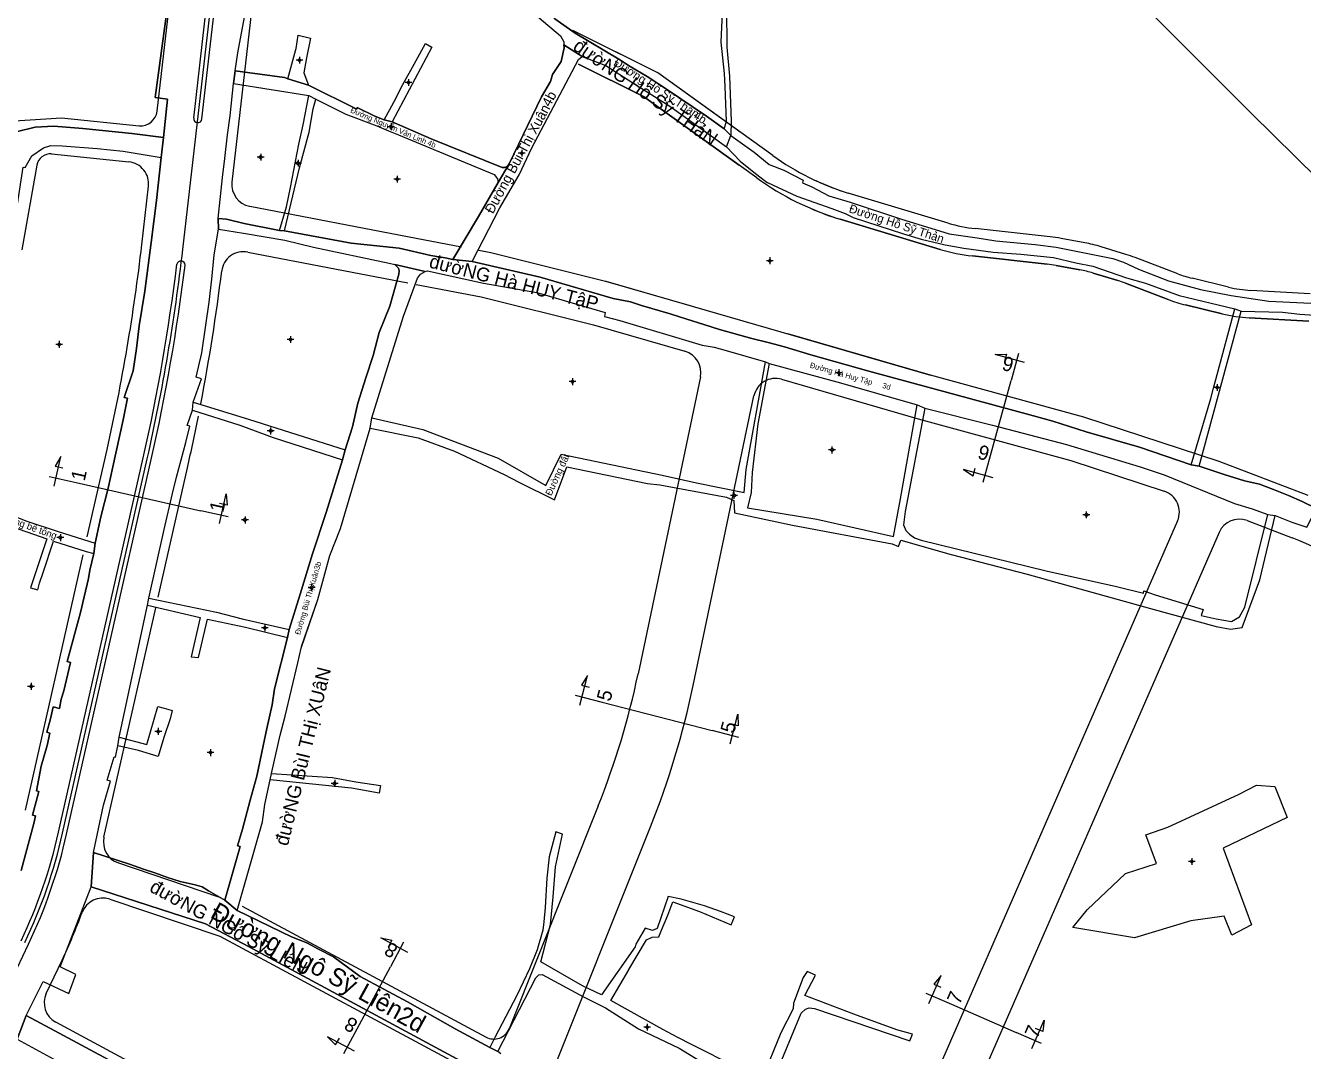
# Model space of a CAD drawing. Extents: x 548357 to 553331, y 1835329 to 1842351.
# Drawn here: x 552077.5 to 552542.4, y 1839262.4 to 1839635.7 of the extents above; entities that cross this region are included whole.
import ezdxf

# ---------------------------------------------------------------- set-up
doc = ezdxf.new("R2010")
doc.units = 0
for name, color, linetype in [('Level 1', 7, 'Continuous'), ('Level 10', 7, 'Continuous'), ('Level 11', 7, 'Continuous'), ('Level 2', 7, 'Continuous'), ('Level 30', 7, 'Continuous'), ('Level 4', 7, 'Continuous'), ('Level 5', 7, 'Continuous')]:
    doc.layers.add(name, color=color, linetype=linetype)

msp = doc.modelspace()

# ---------------------------------------------------------------- linework, layer by layer
at = {"layer": 'Level 1'}
for points in [[(552134.71, 1839554.27), (552146.43, 1839656.65)], [(552430.18, 1839516.03), (552434.34, 1839516.16), (552433.59, 1839513.42)], [(552440.92, 1839513.1), (552430.18, 1839516.03)], [(552438.66, 1839516.34), (552435.99, 1839506.58)], [(552428.55, 1839479.3), (552435.99, 1839506.58)], [(552087.9, 1839468.09), (552090.36, 1839478.95)], [(552090.36, 1839478.95), (552088.29, 1839475.33), (552091.06, 1839474.71)], [(552091, 1839341.81), (552121.78, 1839478.09)], [(552425.88, 1839469.53), (552428.55, 1839479.3)], [(552086.1, 1839471.6), (552095.98, 1839469.37)], [(552418.73, 1839474.1), (552422.25, 1839471.88), (552423, 1839474.62)], [(552429.48, 1839471.17), (552418.73, 1839474.1)], [(552095.98, 1839469.37), (552141.33, 1839459.13)], [(552148.07, 1839454.5), (552150.52, 1839465.36)], [(552150.52, 1839465.36), (552150.83, 1839461.21), (552148.07, 1839461.83)], [(552151.21, 1839456.9), (552141.33, 1839459.13)], [(552279.13, 1839388.42), (552281.91, 1839399.2)], [(552281.91, 1839399.2), (552279.74, 1839395.65), (552282.49, 1839394.94)], [(552277.44, 1839391.99), (552287.24, 1839389.46)], [(552287.24, 1839389.46), (552327.22, 1839379.14)], [(552333.81, 1839374.3), (552336.6, 1839385.08)], [(552336.6, 1839385.08), (552336.78, 1839380.93), (552334.03, 1839381.64)], [(552337.02, 1839376.61), (552327.22, 1839379.14)], [(552216.52, 1839298.46), (552206.71, 1839303.72)], [(552206.71, 1839303.72), (552210.79, 1839302.91), (552209.45, 1839300.41)], [(552215.04, 1839302.12), (552210.26, 1839293.2)], [(552198.11, 1839270.58), (552210.26, 1839293.2)], [(552406.13, 1839279.87), (552410.58, 1839290.08)], [(552410.58, 1839290.08), (552407.87, 1839286.92), (552410.47, 1839285.78)], [(552405.02, 1839283.67), (552414.3, 1839279.62)], [(552414.3, 1839279.62), (552437.83, 1839269.35)], [(552193.32, 1839261.66), (552198.11, 1839270.58)], [(552443.58, 1839263.53), (552448.03, 1839273.74)], [(552448.03, 1839273.74), (552447.55, 1839269.61), (552444.95, 1839270.74)], [(552197.2, 1839262.46), (552187.38, 1839267.72)], [(552187.38, 1839267.72), (552190.32, 1839264.77), (552191.66, 1839267.27)], [(552447.11, 1839265.3), (552437.83, 1839269.35)]]:
    msp.add_lwpolyline(points, dxfattribs=at)
for centre, radius, start, end in [((551424.35, 1839635.62), 715, 347.2723, 353.46678), ((551905.67, 1839383.67), 190, 334.5637, 347.2723)]:
    msp.add_arc(centre, radius, start, end, dxfattribs=at)
at = {"layer": 'Level 10'}
for p, q in [((552273.35, 1839628.66), (552279.98, 1839624.39)), ((552153.13, 1839614.59), (552153.79, 1839619.25)), ((552153.13, 1839614.59), (552180.57, 1839610.24)), ((552172.92, 1839616.36), (552180.49, 1839613.97)), ((552180.57, 1839610.24), (552183.15, 1839608.97)), ((552207.96, 1839601.37), (552210.93, 1839600.72)), ((552331.65, 1839598.16), (552334.09, 1839595.73)), ((552126.89, 1839587.69), (552127.72, 1839595.02)), ((552332.47, 1839591.53), (552334.09, 1839595.73)), ((552249.4, 1839578.55), (552253.39, 1839585.42)), ((552147.64, 1839565.55), (552147.65, 1839561.66)), ((552169.91, 1839561.07), (552171.66, 1839561.02)), ((552232.94, 1839550.63), (552240.03, 1839549.87)), ((552211.84, 1839548.7), (552222.83, 1839546.24)), ((552504.47, 1839475.35), (552519.72, 1839531.76)), ((552517.44, 1839532.68), (552519.72, 1839531.76)), ((552346.63, 1839513.37), (552348, 1839512.76)), ((552138.24, 1839495.72), (552138.51, 1839498.68)), ((552401.8, 1839497.71), (552404.68, 1839496.45)), ((552202.83, 1839489.25), (552203.52, 1839492.97)), ((552192.84, 1839477.72), (552193.83, 1839481.29)), ((552501.46, 1839475.87), (552504.47, 1839475.35)), ((552529.45, 1839457.84), (552532.08, 1839457.47)), ((552102.36, 1839443.58), (552102.86, 1839447.34)), ((552111.61, 1839376.74), (552121.84, 1839424.8)), ((552121.84, 1839424.8), (552122.41, 1839427.4)), ((552172.8, 1839413.01), (552173.45, 1839415.92)), ((552111.09, 1839373.58), (552111.61, 1839376.74)), ((552166.53, 1839361.21), (552166.95, 1839363.5)), ((552101.44, 1839322.27), (552102.18, 1839334.75)), ((552149.99, 1839317.5), (552154.53, 1839313.64)), ((552074.5, 1839266.89), (552077.72, 1839275.53)), ((552246.45, 1839263.89), (552249.33, 1839262.35))]:
    msp.add_line(p, q, dxfattribs=at)
for points in [[(552236.51, 1839855.94), (552237.83, 1839855.41), (552261.53, 1839848.66), (552266.55, 1839857.66), (552274.58, 1839854.04), (552279.67, 1839850.45), (552281.97, 1839848.51), (552285.31, 1839846.33), (552291.22, 1839844.02), (552292.1, 1839840.96), (552291.74, 1839835.14), (552285.84, 1839823.88), (552279.26, 1839815.69), (552307.23, 1839806.72), (552323.13, 1839804.01), (552523.45, 1839603.69), (552651.19, 1839477.87)], [(552153.79, 1839619.25), (552154.71, 1839625.8), (552157.87, 1839642.64), (552159.39, 1839648.71), (552159.72, 1839660.46), (552162.01, 1839673.4), (552164.65, 1839683.16), (552165.5, 1839682.92), (552166.97, 1839688.57), (552168.32, 1839695.08), (552171.11, 1839694.17), (552180.56, 1839716.06), (552185.06, 1839728.59), (552188.28, 1839737.11)], [(552127.72, 1839595.02), (552129.19, 1839608.97), (552124.61, 1839609.52), (552131.63, 1839660.7), (552134.89, 1839660.28), (552137.78, 1839676.33), (552139.21, 1839683.03), (552143.75, 1839696.81), (552155.44, 1839724.35)], [(552261.57, 1839689.01), (552253.62, 1839674.77), (552251.33, 1839670.45), (552248.38, 1839665.16), (552252.28, 1839660.85), (552257.46, 1839656.96), (552262.68, 1839652.85), (552268.61, 1839643.07), (552267.75, 1839641.93), (552267.3, 1839640.64), (552268.03, 1839640.1), (552270.06, 1839638.11), (552277.43, 1839632.92), (552293.33, 1839623.44), (552297.45, 1839620.79), (552303.69, 1839617.12), (552311.07, 1839612.31), (552325.22, 1839602.7), (552331.65, 1839598.16)], [(552259.71, 1839642.42), (552272.16, 1839631.96), (552273.28, 1839629.82), (552273.35, 1839628.66)], [(552331.65, 1839598.16), (552332.5, 1839600.77), (552332, 1839613.58), (552331.78, 1839618.28), (552330.61, 1839629.6), (552331.07, 1839640.41)], [(552332.54, 1839640.45), (552332.67, 1839629.28), (552332.62, 1839627.81), (552333.53, 1839617.28), (552334.22, 1839600.94), (552334.09, 1839595.73)], [(552172.92, 1839616.36), (552175.85, 1839626.94), (552175.95, 1839627.37), (552176.67, 1839632.23), (552181.18, 1839631.14), (552179.71, 1839623.9), (552178.69, 1839618.48), (552180.49, 1839613.97)], [(552207.96, 1839601.37), (552211.51, 1839607.77), (552214.76, 1839614.27), (552218.92, 1839621.61), (552222.96, 1839629.22), (552225.25, 1839627.89), (552210.93, 1839600.72)], [(552253.39, 1839585.42), (552265.14, 1839609.75), (552268.49, 1839615.4), (552269.19, 1839617.86), (552272.37, 1839622.65), (552273.42, 1839627.59), (552273.35, 1839628.66)], [(552240.03, 1839549.87), (552250.06, 1839569.41), (552257.09, 1839581.42), (552261.7, 1839591.23), (552278.68, 1839623.29), (552279.98, 1839624.39)], [(552279.98, 1839624.39), (552284.1, 1839622.81), (552288.57, 1839621.19), (552298.42, 1839614.8), (552311.91, 1839606.37), (552332.47, 1839591.53)], [(552153.79, 1839619.25), (552171.68, 1839616.86), (552172.92, 1839616.36)], [(552147.64, 1839565.55), (552149.15, 1839580.4), (552150, 1839587.36), (552150.97, 1839595.91), (552151.9, 1839602.8), (552153.13, 1839614.59)], [(552169.91, 1839561.07), (552172.43, 1839569.68), (552173.93, 1839576.79), (552176.94, 1839592.58), (552178.44, 1839599.54), (552180.57, 1839610.24)], [(552180.49, 1839613.97), (552198, 1839605.26), (552198.2, 1839605.94), (552204.59, 1839602.7), (552207.96, 1839601.37)], [(552171.66, 1839561.02), (552177.21, 1839583.89), (552180.68, 1839596.92), (552182.14, 1839605.43), (552183.15, 1839608.97)], [(552183.15, 1839608.97), (552194.02, 1839603.47), (552205.3, 1839599.16), (552209.5, 1839597.39), (552213.14, 1839595.96), (552236, 1839586.5), (552247.98, 1839581.47), (552249.16, 1839579.9), (552249.4, 1839578.55)], [(552210.93, 1839600.72), (552225, 1839594.54), (552250.86, 1839584.08), (552251.7, 1839584.06), (552252.42, 1839584.31), (552253.39, 1839585.42)], [(552059.32, 1839595.75), (552068.42, 1839596.31), (552074.16, 1839596.98), (552081.07, 1839598.75), (552087.79, 1839599.14), (552098.3, 1839598.23), (552116.2, 1839596.42), (552127.72, 1839595.02)], [(552050.15, 1839468.31), (552053.06, 1839481.59), (552052.23, 1839483.24), (552052.17, 1839484.19), (552056.46, 1839500), (552059.03, 1839509.72), (552061.52, 1839520.31), (552064.72, 1839533.01), (552067.55, 1839542.71), (552070.33, 1839555.08), (552073.11, 1839564.83), (552074.6, 1839570.65), (552076.63, 1839584.14), (552077.43, 1839584.07), (552079.76, 1839588.28), (552084.08, 1839591.24), (552086.66, 1839592.04), (552090.79, 1839591.93), (552103.53, 1839591.01), (552113.04, 1839590.05), (552126.89, 1839587.69)], [(552332.47, 1839591.53), (552337.47, 1839586.41), (552342.42, 1839582.33), (552347.34, 1839578.6), (552347.35, 1839578.64), (552358.09, 1839573.62), (552370.75, 1839569.16), (552375.63, 1839567.37), (552378.52, 1839565.83), (552396.9, 1839559.89), (552403.33, 1839558.03), (552412.09, 1839555.88), (552418.82, 1839554.7), (552429.5, 1839553.29), (552439.59, 1839552.55), (552451.38, 1839551.36), (552459.58, 1839549.31), (552465.8, 1839548.14), (552478.01, 1839543.92), (552484.96, 1839541.98), (552497.18, 1839537.51), (552517.44, 1839532.68)], [(552334.09, 1839595.73), (552342.51, 1839589.6), (552348, 1839585.19), (552353.36, 1839583.02), (552360.43, 1839579.49), (552360.13, 1839578.51), (552363.53, 1839576.97), (552369.77, 1839573.71), (552377.43, 1839571.43), (552396.12, 1839565.24), (552402.1, 1839563.48), (552413.47, 1839559.91), (552423.68, 1839558.45), (552430.46, 1839557.39), (552444.76, 1839556.01), (552452.37, 1839555.09), (552472.99, 1839550.96), (552476.86, 1839549.55), (552482.38, 1839547.05), (552493.31, 1839542.81), (552504.97, 1839539.62), (552516.02, 1839537.53), (552529.81, 1839535.37), (552557.77, 1839534.07)], [(552102.86, 1839447.34), (552104.95, 1839456.95), (552107.56, 1839467.32), (552109.21, 1839475.17), (552112.97, 1839492.19), (552114.55, 1839500.06), (552113.36, 1839500.3), (552116.65, 1839510.06), (552117.91, 1839518.2), (552118.84, 1839526.38), (552120.95, 1839539.03), (552123.21, 1839556.72), (552125.09, 1839572.04), (552126.89, 1839587.69)], [(552232.94, 1839550.63), (552242.32, 1839566.23), (552249.4, 1839578.55)], [(552147.64, 1839565.55), (552150.62, 1839565.2), (552157.07, 1839563.68), (552169.91, 1839561.07)], [(552138.51, 1839498.68), (552141.51, 1839507.17), (552139.59, 1839507.74), (552141.63, 1839516.65), (552143.04, 1839526.62), (552144.31, 1839535.1), (552145.24, 1839543.45), (552146.15, 1839552.24), (552147.65, 1839561.66)], [(552147.65, 1839561.66), (552156.8, 1839560.21), (552171.89, 1839557.65), (552182.21, 1839555.09), (552209.76, 1839549.21), (552211.84, 1839548.7)], [(552171.66, 1839561.02), (552196, 1839556.5), (552213.46, 1839554.66), (552224.88, 1839552.05), (552230.15, 1839551.19), (552232.94, 1839550.63)], [(552240.03, 1839549.87), (552264.73, 1839544.16), (552291.3, 1839536.44), (552297.63, 1839535.15), (552301.63, 1839533.79), (552312, 1839530.84), (552318.06, 1839528.84), (552324.19, 1839526.96), (552329.89, 1839525.14), (552341.7, 1839521.86), (552347.69, 1839520.35), (552353.64, 1839518.75), (552363.22, 1839515.94), (552384.32, 1839509.89), (552444.16, 1839493.72), (552451.17, 1839491.76), (552463.31, 1839487.9), (552482.71, 1839482.23), (552501.46, 1839475.87)], [(552193.83, 1839481.29), (552196.44, 1839489.69), (552198.36, 1839498.35), (552201.26, 1839507.47), (552203.97, 1839515.67), (552206.11, 1839523.97), (552210.05, 1839533.57), (552213.29, 1839545.22), (552213.39, 1839546.43), (552213.14, 1839547.42), (552211.84, 1839548.7)], [(552203.52, 1839492.97), (552215.02, 1839529.97), (552220.11, 1839543.75), (552221.2, 1839545.23), (552222.83, 1839546.24)], [(552222.83, 1839546.24), (552223.76, 1839546.5), (552244.04, 1839542.01), (552263.52, 1839538.51), (552288.38, 1839531.24), (552288.09, 1839529.89), (552293.64, 1839528.32), (552323.6, 1839519.46), (552328.01, 1839518.73), (552332.34, 1839517.52), (552346.63, 1839513.37)], [(552501.46, 1839475.87), (552508.69, 1839500), (552509.62, 1839503.8), (552517.44, 1839532.68)], [(552519.72, 1839531.76), (552534.72, 1839531.42), (552541.02, 1839530.74), (552546.43, 1839530.33), (552550.54, 1839530.12), (552556.02, 1839529.59), (552563.33, 1839526.22), (552568.58, 1839522.81), (552574.61, 1839519.91), (552587.57, 1839508.94), (552592.27, 1839502.7), (552598.63, 1839495.45), (552600.78, 1839478.17), (552605.71, 1839471.61), (552612.63, 1839472.37), (552617.64, 1839472.62), (552622.84, 1839473.46), (552627.96, 1839474.7), (552651.19, 1839477.87)], [(552203.52, 1839492.97), (552221.99, 1839488.73), (552249.45, 1839478.24), (552266.72, 1839468.35), (552272.3, 1839479.7), (552309.04, 1839472.04), (552321.55, 1839469.36), (552338.97, 1839465.77), (552339.62, 1839474.14), (552346.63, 1839513.37)], [(552348, 1839512.76), (552343.89, 1839490.8), (552341.84, 1839473.01), (552341.51, 1839465.75), (552340.08, 1839460.17), (552365.35, 1839456.08), (552393.28, 1839449.79), (552395.83, 1839463.46), (552401.8, 1839497.71)], [(552348, 1839512.76), (552373.92, 1839505.7), (552401.8, 1839497.71)], [(552138.51, 1839498.68), (552158.57, 1839492.53), (552193.83, 1839481.29)], [(552122.41, 1839427.4), (552127.92, 1839452.32), (552131.01, 1839465.42), (552132.46, 1839471.36), (552134.13, 1839477.7), (552135.87, 1839484.02), (552137.29, 1839489.93), (552136.33, 1839490.21), (552138.24, 1839495.72)], [(552138.24, 1839495.72), (552155.48, 1839490.29), (552167.6, 1839485.83), (552192.84, 1839477.72)], [(552404.68, 1839496.45), (552397.48, 1839458.84), (552396.84, 1839453.99), (552397.74, 1839451.95), (552399.07, 1839450.57), (552400.89, 1839449.27), (552403.25, 1839448.4), (552448.82, 1839437.31), (552474.39, 1839431.58), (552484.13, 1839429.12), (552484.28, 1839429.98), (552488.46, 1839428.51), (552505.83, 1839423.24), (552505.1, 1839420.98), (552510.66, 1839419.88), (552516.17, 1839418.89), (552519.12, 1839420.56), (552521, 1839424.09), (552529.45, 1839457.84)], [(552404.68, 1839496.45), (552429.29, 1839490.31), (552456.2, 1839483.26), (552482.94, 1839475.14), (552491.75, 1839472.24), (552517.24, 1839461.73), (552523.73, 1839459.87), (552529.45, 1839457.84)], [(552166.95, 1839363.5), (552170.16, 1839377.54), (552171.9, 1839384.39), (552176.53, 1839403.84), (552177.74, 1839409.19), (552183.89, 1839426.83), (552188.24, 1839442.82), (552192.13, 1839452.69), (552202.83, 1839489.25)], [(552202.83, 1839489.25), (552220.34, 1839485.67), (552233.49, 1839480.89), (552251.6, 1839472.39), (552256.99, 1839469.58), (552269.93, 1839463.09), (552274.42, 1839475.15), (552303.75, 1839469.07), (552308.23, 1839468.56), (552332.53, 1839464.1), (552335.17, 1839462.84), (552335.39, 1839458.35), (552356.5, 1839453.96), (552392.71, 1839447.07), (552395.08, 1839446.16), (552395.86, 1839448.39), (552414.17, 1839443.25), (552441.86, 1839436.1), (552486.73, 1839423.53), (552510.63, 1839416.98), (552515.84, 1839416.06), (552520.01, 1839416.61), (552526.52, 1839434.05), (552532.08, 1839457.47)], [(552173.45, 1839415.92), (552177.36, 1839428.77), (552181.92, 1839443.44), (552186.84, 1839458.54), (552192.84, 1839477.72)], [(552504.47, 1839475.35), (552513.47, 1839472.37), (552520.95, 1839470.05), (552526.39, 1839468.84), (552531.44, 1839466.92), (552536.87, 1839464.71), (552541.9, 1839462.47), (552547.07, 1839459.99)], [(552050.15, 1839468.31), (552050.68, 1839467.14), (552053.68, 1839464.82), (552059.05, 1839462.7), (552077.95, 1839455.42), (552077.93, 1839455.3), (552089.4, 1839451.54), (552102.86, 1839447.34)], [(552048.35, 1839462.23), (552055.12, 1839459.97), (552070.34, 1839454.11), (552085.2, 1839448.93), (552079.35, 1839431.14), (552081.93, 1839430.4), (552082.61, 1839432.83), (552083.97, 1839436.67), (552087.68, 1839448.05), (552099.57, 1839444.35), (552102.36, 1839443.58)], [(552532.08, 1839457.47), (552538.12, 1839454.98), (552543.62, 1839453.18)], [(552075.9, 1839328.26), (552080.5, 1839345.32), (552081.18, 1839348.16), (552080.07, 1839348.42), (552082.34, 1839357.03), (552081.53, 1839357.28), (552083.24, 1839366.16), (552085.32, 1839373.71), (552086.29, 1839378.23), (552085.27, 1839378.57), (552086.59, 1839383.4), (552087.53, 1839387.76), (552089.9, 1839387.16), (552090.51, 1839390.6), (552091.45, 1839393.66), (552093.88, 1839403.94), (552092.62, 1839404.29), (552097.47, 1839422.13), (552098.86, 1839427.87), (552100.4, 1839434.55), (552100.9, 1839437.55), (552102.36, 1839443.58)], [(552121.84, 1839424.8), (552140.98, 1839420.3), (552137.81, 1839405.94), (552140.41, 1839405.76), (552143.66, 1839419.72), (552157.55, 1839416.82), (552172.8, 1839413.01)], [(552122.41, 1839427.4), (552146.92, 1839422.24), (552156.37, 1839419.88), (552173.45, 1839415.92)], [(552149.99, 1839317.5), (552155.56, 1839336.92), (552154.66, 1839337.23), (552156.4, 1839343.31), (552159.21, 1839353.89), (552161.7, 1839362.57), (552163.99, 1839373.61), (552165.24, 1839379.86), (552167.21, 1839388.48), (552168.08, 1839394.31), (552172.8, 1839413.01)], [(552111.61, 1839376.74), (552121.64, 1839374.12), (552125.69, 1839387.96), (552129.27, 1839386.97), (552130.86, 1839386.44), (552130.13, 1839383.46), (552127.8, 1839376.7), (552125.71, 1839369.76), (552118.61, 1839371.92), (552111.09, 1839373.58)], [(552102.18, 1839334.75), (552105.82, 1839352.03), (552108.45, 1839360.72), (552107.18, 1839361.1), (552109.73, 1839369.57), (552110.29, 1839369.46), (552111.09, 1839373.58)], [(552166.95, 1839363.5), (552189.23, 1839362.05), (552197.65, 1839360.53), (552206.58, 1839359.15), (552206.19, 1839356.43), (552196.03, 1839358.17), (552166.53, 1839361.21)], [(552154.53, 1839313.64), (552163.68, 1839345.94), (552164.61, 1839352.29), (552166.53, 1839361.21)], [(552536.42, 1839347.55), (552513.1, 1839336.35), (552523.44, 1839308.47), (552516.33, 1839304.67), (552513.54, 1839311.61), (552501.44, 1839309.92), (552480.9, 1839303.75), (552458.44, 1839307.54), (552463.72, 1839313.94), (552477.67, 1839327.13), (552488.93, 1839330.8), (552485.03, 1839341.18), (552493.06, 1839344.03), (552518.97, 1839356.07), (552525.23, 1839359.26), (552531.98, 1839358.85), (552536.42, 1839347.55)], [(552336.12, 1839256.7), (552319.76, 1839264.88), (552314.82, 1839267.5), (552309.37, 1839270.33), (552290.39, 1839280.89), (552296.99, 1839292.16), (552297, 1839292.17), (552303.33, 1839303.06), (552305.47, 1839303.94), (552307.92, 1839304.14), (552308.82, 1839306.59), (552311.13, 1839312.04), (552312.95, 1839316.86), (552322.72, 1839313.27), (552334.21, 1839308.52), (552335.44, 1839311.33), (552330.34, 1839313.31), (552324.44, 1839315.36), (552316.04, 1839317.77), (552311.22, 1839318.73), (552307.29, 1839307.14), (552305.52, 1839306.46), (552302.94, 1839307.3), (552299.51, 1839301.43), (552299.24, 1839300.53), (552287, 1839283), (552280.06, 1839286.33), (552264.92, 1839295.05), (552268.46, 1839308.55), (552269.39, 1839318.64), (552270.24, 1839329.64), (552272.84, 1839341.47), (552270.46, 1839342.31), (552268.02, 1839333.24), (552267.14, 1839325.49), (552266.56, 1839314.81), (552266.1, 1839309.57), (552265.7, 1839306.57), (552263.59, 1839299.39), (552260.87, 1839292.5), (552256.22, 1839282.8), (552248.21, 1839267.53), (552246.45, 1839263.89)], [(552102.18, 1839334.75), (552115.37, 1839330.59), (552120.42, 1839328.74), (552124.49, 1839327.38), (552129.11, 1839325.7), (552133.73, 1839324.21), (552139.19, 1839323.05), (552141.8, 1839322.3), (552144.12, 1839320.88), (552149.99, 1839317.5)], [(552077.72, 1839275.53), (552088.2, 1839269.95), (552130.09, 1839247.34), (552147.56, 1839237.11), (552152.68, 1839234.02), (552174.29, 1839223.39), (552188.55, 1839215.37), (552198.63, 1839209.88), (552222.88, 1839197), (552246.16, 1839240.79), (552251.29, 1839250.58), (552158.62, 1839300.58), (552142.94, 1839308.83), (552101.44, 1839322.27)], [(552077.72, 1839275.53), (552083.96, 1839287.91), (552093.3, 1839283.5), (552095.78, 1839290.46), (552090.09, 1839293.18), (552101.44, 1839322.27)], [(552154.53, 1839313.64), (552174.27, 1839304.11), (552179.79, 1839301.93), (552184.13, 1839299.61), (552189.55, 1839296.89), (552199.25, 1839289.67), (552216.5, 1839280.42), (552233.73, 1839270.63), (552246.45, 1839263.89)], [(552249.33, 1839262.35), (552263.08, 1839289.17), (552264.28, 1839290.28), (552265.44, 1839290.36), (552280.44, 1839282.31), (552288.43, 1839278.24), (552300.47, 1839270.61), (552315.31, 1839263.58), (552322.78, 1839258.93), (552329.32, 1839256.32), (552339.85, 1839251.08), (552345.29, 1839247.77), (552395.01, 1839222.69), (552400.78, 1839219.88), (552413.22, 1839211.2), (552423.59, 1839200.17)], [(552349.16, 1839250.83), (552359.6, 1839276.39), (552361.18, 1839277.8), (552362.62, 1839278.32), (552364.54, 1839277.98), (552399.13, 1839266.25), (552400.12, 1839268.68), (552394.42, 1839270.28), (552378.82, 1839275.91), (552360.97, 1839282.8), (552364.81, 1839290.11), (552361.86, 1839291.55), (552360.32, 1839289.32), (552356.82, 1839279.95), (552356.71, 1839277.88), (552352.25, 1839269.21), (552345.29, 1839252.25)], [(552074.5, 1839266.89), (552090.49, 1839258.12), (552089.66, 1839256.65), (552112.61, 1839244.52), (552113.38, 1839245.8), (552125.8, 1839237.86)]]:
    msp.add_lwpolyline(points, dxfattribs=at)
at = {"layer": 'Level 11'}
for p, q in [((552177.17, 1839623.73), (552176.55, 1839623.1)), ((552177.17, 1839624.35), (552177.17, 1839623.73)), ((552177.8, 1839623.1), (552177.17, 1839623.73)), ((552176.55, 1839623.1), (552175.92, 1839623.1)), ((552176.55, 1839623.1), (552177.17, 1839622.47)), ((552177.17, 1839622.47), (552177.8, 1839623.1)), ((552177.17, 1839622.47), (552177.17, 1839621.85)), ((552178.42, 1839623.1), (552177.8, 1839623.1)), ((552216.18, 1839614.97), (552215.55, 1839614.97)), ((552216.8, 1839615.59), (552216.18, 1839614.97)), ((552216.18, 1839614.97), (552216.8, 1839614.35)), ((552216.8, 1839616.22), (552216.8, 1839615.59)), ((552217.43, 1839614.97), (552216.8, 1839615.59)), ((552216.8, 1839614.35), (552217.43, 1839614.97)), ((552218.05, 1839614.97), (552217.43, 1839614.97)), ((552216.8, 1839614.35), (552216.8, 1839613.72)), ((552209.87, 1839598.9), (552209.25, 1839598.9)), ((552210.5, 1839599.53), (552209.87, 1839598.9)), ((552209.87, 1839598.9), (552210.5, 1839598.27)), ((552210.5, 1839600.15), (552210.5, 1839599.53)), ((552211.13, 1839598.9), (552210.5, 1839599.53)), ((552210.5, 1839598.27), (552211.13, 1839598.9)), ((552210.5, 1839598.27), (552210.5, 1839597.65)), ((552211.75, 1839598.9), (552211.13, 1839598.9)), ((552162.41, 1839587.83), (552161.79, 1839587.83)), ((552163.04, 1839588.45), (552162.41, 1839587.83)), ((552162.41, 1839587.83), (552163.04, 1839587.21)), ((552163.04, 1839589.08), (552163.04, 1839588.45)), ((552163.67, 1839587.83), (552163.04, 1839588.45)), ((552163.04, 1839587.21), (552163.67, 1839587.83)), ((552163.04, 1839587.21), (552163.04, 1839586.58)), ((552164.29, 1839587.83), (552163.67, 1839587.83)), ((552176.64, 1839586.88), (552176.64, 1839586.25)), ((552257.39, 1839589.27), (552256.76, 1839589.27)), ((552258.01, 1839589.89), (552257.39, 1839589.27)), ((552257.39, 1839589.27), (552258.01, 1839588.65)), ((552258.01, 1839590.52), (552258.01, 1839589.89)), ((552258.63, 1839589.27), (552258.01, 1839589.89)), ((552258.01, 1839588.65), (552258.63, 1839589.27)), ((552258.01, 1839588.65), (552258.01, 1839588.02)), ((552259.26, 1839589.27), (552258.63, 1839589.27)), ((552176.01, 1839585.63), (552175.39, 1839585.63)), ((552176.64, 1839586.25), (552176.01, 1839585.63)), ((552176.01, 1839585.63), (552176.64, 1839585.01)), ((552177.27, 1839585.63), (552176.64, 1839586.25)), ((552176.64, 1839585.01), (552177.27, 1839585.63)), ((552176.64, 1839585.01), (552176.64, 1839584.38)), ((552177.89, 1839585.63), (552177.27, 1839585.63)), ((552212.07, 1839579.8), (552211.45, 1839579.8)), ((552212.7, 1839580.43), (552212.07, 1839579.8)), ((552212.07, 1839579.8), (552212.7, 1839579.17)), ((552212.7, 1839581.05), (552212.7, 1839580.43)), ((552213.32, 1839579.8), (552212.7, 1839580.43)), ((552212.7, 1839579.17), (552213.32, 1839579.8)), ((552212.7, 1839579.17), (552212.7, 1839578.55)), ((552213.95, 1839579.8), (552213.32, 1839579.8)), ((552347.61, 1839550.13), (552346.98, 1839550.13)), ((552348.23, 1839550.75), (552347.61, 1839550.13)), ((552347.61, 1839550.13), (552348.23, 1839549.51)), ((552348.23, 1839551.38), (552348.23, 1839550.75)), ((552348.85, 1839550.13), (552348.23, 1839550.75)), ((552348.23, 1839549.51), (552348.85, 1839550.13)), ((552348.23, 1839549.51), (552348.23, 1839548.88)), ((552349.48, 1839550.13), (552348.85, 1839550.13)), ((552173.27, 1839521.48), (552172.64, 1839521.48)), ((552173.89, 1839522.11), (552173.27, 1839521.48)), ((552173.27, 1839521.48), (552173.89, 1839520.85)), ((552173.89, 1839522.73), (552173.89, 1839522.11)), ((552174.51, 1839521.48), (552173.89, 1839522.11)), ((552173.89, 1839520.85), (552174.51, 1839521.48)), ((552175.14, 1839521.48), (552174.51, 1839521.48)), ((552089.11, 1839519.69), (552088.48, 1839519.69)), ((552089.73, 1839520.31), (552089.11, 1839519.69)), ((552089.11, 1839519.69), (552089.73, 1839519.07)), ((552089.73, 1839520.94), (552089.73, 1839520.31)), ((552090.35, 1839519.69), (552089.73, 1839520.31)), ((552089.73, 1839519.07), (552090.35, 1839519.69)), ((552089.73, 1839519.07), (552089.73, 1839518.44)), ((552090.98, 1839519.69), (552090.35, 1839519.69)), ((552173.89, 1839520.85), (552173.89, 1839520.23)), ((552372.73, 1839509.36), (552372.11, 1839509.36)), ((552373.36, 1839509.99), (552372.73, 1839509.36)), ((552372.73, 1839509.36), (552373.36, 1839508.73)), ((552373.36, 1839510.61), (552373.36, 1839509.99)), ((552373.99, 1839509.36), (552373.36, 1839509.99)), ((552373.36, 1839508.73), (552373.99, 1839509.36)), ((552373.36, 1839508.73), (552373.36, 1839508.11)), ((552374.61, 1839509.36), (552373.99, 1839509.36)), ((552275.85, 1839506.14), (552275.22, 1839506.14)), ((552276.47, 1839506.77), (552275.85, 1839506.14)), ((552275.85, 1839506.14), (552276.47, 1839505.51)), ((552276.47, 1839507.39), (552276.47, 1839506.77)), ((552277.09, 1839506.14), (552276.47, 1839506.77)), ((552276.47, 1839505.51), (552277.09, 1839506.14)), ((552276.47, 1839505.51), (552276.47, 1839504.89)), ((552277.72, 1839506.14), (552277.09, 1839506.14)), ((552510.32, 1839504.02), (552509.7, 1839504.02)), ((552510.95, 1839504.65), (552510.32, 1839504.02)), ((552510.32, 1839504.02), (552510.95, 1839503.39)), ((552510.95, 1839505.27), (552510.95, 1839504.65)), ((552511.57, 1839504.02), (552510.95, 1839504.65)), ((552510.95, 1839503.39), (552511.57, 1839504.02)), ((552510.95, 1839503.39), (552510.95, 1839502.77)), ((552512.2, 1839504.02), (552511.57, 1839504.02)), ((552166.66, 1839489.45), (552166.66, 1839488.83)), ((552166.03, 1839488.2), (552165.41, 1839488.2)), ((552166.66, 1839488.83), (552166.03, 1839488.2)), ((552166.03, 1839488.2), (552166.66, 1839487.57)), ((552167.29, 1839488.2), (552166.66, 1839488.83)), ((552166.66, 1839487.57), (552167.29, 1839488.2)), ((552166.66, 1839487.57), (552166.66, 1839486.95)), ((552167.91, 1839488.2), (552167.29, 1839488.2)), ((552370.23, 1839481.28), (552369.61, 1839481.28)), ((552370.86, 1839481.91), (552370.23, 1839481.28)), ((552370.23, 1839481.28), (552370.86, 1839480.65)), ((552370.86, 1839482.53), (552370.86, 1839481.91)), ((552371.49, 1839481.28), (552370.86, 1839481.91)), ((552370.86, 1839480.65), (552371.49, 1839481.28)), ((552370.86, 1839480.65), (552370.86, 1839480.03)), ((552372.11, 1839481.28), (552371.49, 1839481.28)), ((552335.21, 1839465.97), (552335.21, 1839465.35)), ((552334.59, 1839464.72), (552333.96, 1839464.72)), ((552335.21, 1839465.35), (552334.59, 1839464.72)), ((552334.59, 1839464.72), (552335.21, 1839464.09)), ((552335.83, 1839464.72), (552335.21, 1839465.35)), ((552335.21, 1839464.09), (552335.83, 1839464.72)), ((552335.21, 1839464.09), (552335.21, 1839463.47)), ((552336.46, 1839464.72), (552335.83, 1839464.72)), ((552157.35, 1839456.45), (552156.73, 1839455.82)), ((552157.35, 1839457.07), (552157.35, 1839456.45)), ((552157.97, 1839455.82), (552157.35, 1839456.45)), ((552462.75, 1839457.67), (552462.12, 1839457.67)), ((552463.37, 1839458.29), (552462.75, 1839457.67)), ((552462.75, 1839457.67), (552463.37, 1839457.05)), ((552463.37, 1839458.92), (552463.37, 1839458.29)), ((552463.99, 1839457.67), (552463.37, 1839458.29)), ((552463.37, 1839457.05), (552463.99, 1839457.67)), ((552463.37, 1839457.05), (552463.37, 1839456.42)), ((552464.62, 1839457.67), (552463.99, 1839457.67)), ((552156.73, 1839455.82), (552156.1, 1839455.82)), ((552156.73, 1839455.82), (552157.35, 1839455.19)), ((552157.35, 1839455.19), (552157.97, 1839455.82)), ((552157.35, 1839455.19), (552157.35, 1839454.57)), ((552158.6, 1839455.82), (552157.97, 1839455.82)), ((552089.56, 1839449.36), (552088.94, 1839449.36)), ((552090.19, 1839449.99), (552089.56, 1839449.36)), ((552089.56, 1839449.36), (552090.19, 1839448.73)), ((552090.19, 1839450.61), (552090.19, 1839449.99)), ((552090.81, 1839449.36), (552090.19, 1839449.99)), ((552090.19, 1839448.73), (552090.81, 1839449.36)), ((552090.19, 1839448.73), (552090.19, 1839448.11)), ((552091.44, 1839449.36), (552090.81, 1839449.36)), ((552180.97, 1839431.17), (552180.34, 1839431.17)), ((552181.59, 1839431.79), (552180.97, 1839431.17)), ((552180.97, 1839431.17), (552181.59, 1839430.55)), ((552181.59, 1839432.42), (552181.59, 1839431.79)), ((552182.21, 1839431.17), (552181.59, 1839431.79)), ((552181.59, 1839430.55), (552182.21, 1839431.17)), ((552181.59, 1839430.55), (552181.59, 1839429.92)), ((552182.84, 1839431.17), (552182.21, 1839431.17)), ((552163.94, 1839416.58), (552163.31, 1839416.58)), ((552164.56, 1839417.21), (552163.94, 1839416.58)), ((552163.94, 1839416.58), (552164.56, 1839415.95)), ((552164.56, 1839417.83), (552164.56, 1839417.21)), ((552165.19, 1839416.58), (552164.56, 1839417.21)), ((552164.56, 1839415.95), (552165.19, 1839416.58)), ((552164.56, 1839415.95), (552164.56, 1839415.33)), ((552165.81, 1839416.58), (552165.19, 1839416.58)), ((552079.53, 1839396.49), (552079.53, 1839395.87)), ((552078.91, 1839395.24), (552078.28, 1839395.24)), ((552079.53, 1839395.87), (552078.91, 1839395.24)), ((552078.91, 1839395.24), (552079.53, 1839394.61)), ((552080.15, 1839395.24), (552079.53, 1839395.87)), ((552079.53, 1839394.61), (552080.15, 1839395.24)), ((552079.53, 1839394.61), (552079.53, 1839393.99)), ((552080.78, 1839395.24), (552080.15, 1839395.24)), ((552125.17, 1839378.86), (552124.54, 1839378.86)), ((552125.79, 1839379.49), (552125.17, 1839378.86)), ((552125.17, 1839378.86), (552125.79, 1839378.23)), ((552125.79, 1839380.11), (552125.79, 1839379.49)), ((552126.41, 1839378.86), (552125.79, 1839379.49)), ((552125.79, 1839378.23), (552126.41, 1839378.86)), ((552125.79, 1839378.23), (552125.79, 1839377.61)), ((552127.04, 1839378.86), (552126.41, 1839378.86)), ((552144.18, 1839371.15), (552143.55, 1839371.15)), ((552144.8, 1839371.77), (552144.18, 1839371.15)), ((552144.18, 1839371.15), (552144.8, 1839370.53)), ((552144.8, 1839372.4), (552144.8, 1839371.77)), ((552145.43, 1839371.15), (552144.8, 1839371.77)), ((552144.8, 1839370.53), (552145.43, 1839371.15)), ((552144.8, 1839370.53), (552144.8, 1839369.9)), ((552146.05, 1839371.15), (552145.43, 1839371.15)), ((552189.33, 1839359.96), (552188.71, 1839359.96)), ((552189.96, 1839360.59), (552189.33, 1839359.96)), ((552189.33, 1839359.96), (552189.96, 1839359.33)), ((552189.96, 1839361.21), (552189.96, 1839360.59)), ((552190.59, 1839359.96), (552189.96, 1839360.59)), ((552189.96, 1839359.33), (552190.59, 1839359.96)), ((552189.96, 1839359.33), (552189.96, 1839358.71)), ((552191.21, 1839359.96), (552190.59, 1839359.96)), ((552501.15, 1839331.5), (552500.53, 1839331.5)), ((552501.78, 1839332.13), (552501.15, 1839331.5)), ((552501.15, 1839331.5), (552501.78, 1839330.87)), ((552501.78, 1839332.75), (552501.78, 1839332.13)), ((552502.41, 1839331.5), (552501.78, 1839332.13)), ((552501.78, 1839330.87), (552502.41, 1839331.5)), ((552501.78, 1839330.87), (552501.78, 1839330.25)), ((552503.03, 1839331.5), (552502.41, 1839331.5)), ((552302.99, 1839271.24), (552302.36, 1839271.24)), ((552303.61, 1839271.87), (552302.99, 1839271.24)), ((552302.99, 1839271.24), (552303.61, 1839270.61)), ((552303.61, 1839272.49), (552303.61, 1839271.87)), ((552304.23, 1839271.24), (552303.61, 1839271.87)), ((552303.61, 1839270.61), (552304.23, 1839271.24)), ((552303.61, 1839270.61), (552303.61, 1839269.99)), ((552304.86, 1839271.24), (552304.23, 1839271.24))]:
    msp.add_line(p, q, dxfattribs=at)
for centre in [(552177.17, 1839623.1), (552216.8, 1839614.97), (552210.5, 1839598.9), (552163.04, 1839587.83), (552258.01, 1839589.27), (552176.64, 1839585.63), (552212.7, 1839579.8), (552348.23, 1839550.13), (552173.89, 1839521.48), (552089.73, 1839519.69), (552373.36, 1839509.36), (552276.47, 1839506.14), (552510.95, 1839504.02), (552166.66, 1839488.2), (552370.86, 1839481.28), (552335.21, 1839464.72), (552463.37, 1839457.67), (552157.35, 1839455.82), (552090.19, 1839449.36), (552181.59, 1839431.17), (552164.56, 1839416.58), (552079.53, 1839395.24), (552125.79, 1839378.86), (552144.8, 1839371.15), (552189.96, 1839359.96), (552501.78, 1839331.5), (552303.61, 1839271.24)]:
    msp.add_circle(centre, 0.15, dxfattribs=at)
at = {"layer": 'Level 2'}
for p, q in [((552273.35, 1839628.66), (552279.98, 1839624.39)), ((552279.98, 1839624.39), (552273.35, 1839628.66)), ((552293.33, 1839623.44), (552277.43, 1839632.92)), ((552153.13, 1839614.59), (552153.79, 1839619.25)), ((552153.79, 1839619.25), (552153.13, 1839614.59)), ((552297.45, 1839620.79), (552293.33, 1839623.44)), ((552303.69, 1839617.12), (552297.45, 1839620.79)), ((552153.13, 1839614.59), (552180.57, 1839610.24)), ((552269.19, 1839617.86), (552268.49, 1839615.4)), ((552198, 1839605.26), (552180.49, 1839613.97)), ((552180.57, 1839610.24), (552183.15, 1839608.97)), ((552127.72, 1839595.02), (552126.89, 1839587.69)), ((552250.86, 1839584.08), (552225, 1839594.54)), ((552257.09, 1839581.42), (552261.7, 1839591.23)), ((552113.04, 1839590.05), (552126.89, 1839587.69)), ((552126.89, 1839587.69), (552125.09, 1839572.04)), ((552253.39, 1839585.42), (552249.4, 1839578.55)), ((552251.7, 1839584.06), (552250.86, 1839584.08)), ((552252.42, 1839584.31), (552251.7, 1839584.06)), ((552249.4, 1839578.55), (552242.32, 1839566.23)), ((552247.98, 1839581.47), (552249.16, 1839579.9)), ((552249.16, 1839579.9), (552249.4, 1839578.55)), ((552250.06, 1839569.41), (552257.09, 1839581.42)), ((552125.09, 1839572.04), (552123.21, 1839556.72)), ((552240.03, 1839549.87), (552250.06, 1839569.41)), ((552242.32, 1839566.23), (552232.94, 1839550.63)), ((552232.94, 1839550.63), (552240.03, 1839549.87)), ((552213.39, 1839546.43), (552213.29, 1839545.22)), ((552301.63, 1839533.79), (552297.63, 1839535.15)), ((552206.11, 1839523.97), (552203.97, 1839515.67)), ((552373.92, 1839505.7), (552401.8, 1839497.71)), ((552198.36, 1839498.35), (552196.44, 1839489.69)), ((552196.44, 1839489.69), (552193.83, 1839481.29)), ((552193.83, 1839481.29), (552192.84, 1839477.72)), ((552192.84, 1839477.72), (552186.84, 1839458.54)), ((552186.84, 1839458.54), (552181.92, 1839443.44)), ((552181.92, 1839443.44), (552177.36, 1839428.77)), ((552165.24, 1839379.86), (552163.99, 1839373.61)), ((552163.99, 1839373.61), (552161.7, 1839362.57)), ((552156.4, 1839343.31), (552154.66, 1839337.23)), ((552154.66, 1839337.23), (552155.56, 1839336.92)), ((552102.18, 1839334.75), (552101.44, 1839322.27))]:
    msp.add_line(p, q, dxfattribs=at)
for points in [[(552137.78, 1839676.33), (552134.89, 1839660.28), (552131.63, 1839660.7), (552124.61, 1839609.52), (552129.19, 1839608.97), (552127.72, 1839595.02)], [(552277.43, 1839632.92), (552270.06, 1839638.11), (552268.03, 1839640.1), (552267.3, 1839640.64), (552267.75, 1839641.93), (552268.61, 1839643.07), (552262.68, 1839652.85)], [(552153.79, 1839619.25), (552154.71, 1839625.8), (552157.87, 1839642.64), (552159.39, 1839648.71)], [(552259.71, 1839642.42), (552272.16, 1839631.96), (552273.28, 1839629.82), (552273.35, 1839628.66)], [(552273.35, 1839628.66), (552273.42, 1839627.59), (552272.37, 1839622.65), (552269.19, 1839617.86)], [(552261.7, 1839591.23), (552278.68, 1839623.29), (552279.98, 1839624.39)], [(552279.98, 1839624.39), (552284.1, 1839622.81), (552288.57, 1839621.19), (552298.42, 1839614.8), (552311.91, 1839606.37)], [(552180.49, 1839613.97), (552172.92, 1839616.36), (552171.68, 1839616.86), (552153.79, 1839619.25)], [(552074.5, 1839266.89), (552077.72, 1839275.53), (552083.96, 1839287.91), (552093.3, 1839283.5), (552095.78, 1839290.46), (552090.09, 1839293.18), (552101.44, 1839322.27), (552102.18, 1839334.75), (552105.82, 1839352.03), (552108.45, 1839360.72), (552107.18, 1839361.1), (552109.73, 1839369.57), (552110.29, 1839369.46), (552111.09, 1839373.58), (552111.61, 1839376.74), (552121.84, 1839424.8), (552122.41, 1839427.4), (552127.92, 1839452.32), (552131.01, 1839465.42), (552132.46, 1839471.36), (552134.13, 1839477.7), (552135.87, 1839484.02), (552137.29, 1839489.93), (552136.33, 1839490.21), (552138.24, 1839495.72), (552138.51, 1839498.68), (552141.51, 1839507.17), (552139.59, 1839507.74), (552141.63, 1839516.65), (552143.04, 1839526.62), (552144.31, 1839535.1), (552145.24, 1839543.45), (552146.15, 1839552.24), (552147.65, 1839561.66), (552147.64, 1839565.55), (552149.15, 1839580.4), (552150, 1839587.36), (552150.97, 1839595.91), (552151.9, 1839602.8), (552153.13, 1839614.59)], [(552268.49, 1839615.4), (552265.14, 1839609.75), (552253.39, 1839585.42)], [(552331.65, 1839598.16), (552325.22, 1839602.7), (552311.07, 1839612.31), (552303.69, 1839617.12)], [(552183.15, 1839608.97), (552194.02, 1839603.47), (552205.3, 1839599.16), (552209.5, 1839597.39), (552213.14, 1839595.96), (552236, 1839586.5), (552247.98, 1839581.47)], [(552225, 1839594.54), (552210.93, 1839600.72), (552207.96, 1839601.37), (552204.59, 1839602.7), (552198.2, 1839605.94), (552198, 1839605.26)], [(552311.91, 1839606.37), (552332.47, 1839591.53), (552334.09, 1839595.73), (552331.65, 1839598.16)], [(552126.89, 1839587.69), (552127.72, 1839595.02), (552116.2, 1839596.42), (552098.3, 1839598.23), (552087.79, 1839599.14), (552081.07, 1839598.75), (552074.16, 1839596.98), (552068.42, 1839596.31), (552059.32, 1839595.75)], [(552077.43, 1839584.07), (552079.76, 1839588.28), (552084.08, 1839591.24)], [(552084.08, 1839591.24), (552086.66, 1839592.04), (552090.79, 1839591.93)], [(552090.79, 1839591.93), (552103.53, 1839591.01), (552113.04, 1839590.05)], [(552249.4, 1839578.55), (552253.39, 1839585.42), (552252.42, 1839584.31)], [(552264.73, 1839544.16), (552240.03, 1839549.87), (552232.94, 1839550.63), (552230.15, 1839551.19), (552224.88, 1839552.05), (552213.46, 1839554.66), (552196, 1839556.5), (552171.66, 1839561.02), (552169.91, 1839561.07), (552157.07, 1839563.68), (552150.62, 1839565.2), (552147.64, 1839565.55), (552147.65, 1839561.66), (552156.8, 1839560.21), (552171.89, 1839557.65), (552182.21, 1839555.09), (552209.76, 1839549.21), (552211.84, 1839548.7), (552222.83, 1839546.24), (552223.76, 1839546.5)], [(552123.21, 1839556.72), (552120.95, 1839539.03), (552118.84, 1839526.38), (552117.91, 1839518.2), (552116.65, 1839510.06), (552113.36, 1839500.3), (552114.55, 1839500.06), (552112.97, 1839492.19)], [(552213.29, 1839545.22), (552210.05, 1839533.57), (552206.11, 1839523.97)], [(552222.83, 1839546.24), (552211.84, 1839548.7), (552213.14, 1839547.42), (552213.39, 1839546.43)], [(552220.11, 1839543.75), (552221.2, 1839545.23), (552222.83, 1839546.24)], [(552223.76, 1839546.5), (552244.04, 1839542.01), (552263.52, 1839538.51), (552288.38, 1839531.24)], [(552155.56, 1839336.92), (552149.99, 1839317.5), (552154.53, 1839313.64), (552163.68, 1839345.94), (552164.61, 1839352.29), (552166.53, 1839361.21), (552166.95, 1839363.5), (552170.16, 1839377.54), (552171.9, 1839384.39), (552176.53, 1839403.84), (552177.74, 1839409.19), (552178.05, 1839410.07), (552183.89, 1839426.83), (552188.24, 1839442.82), (552192.13, 1839452.69), (552202.83, 1839489.25), (552203.52, 1839492.97), (552215.02, 1839529.97), (552220.11, 1839543.75)], [(552297.63, 1839535.15), (552291.3, 1839536.44), (552264.73, 1839544.16)], [(552288.38, 1839531.24), (552288.09, 1839529.89), (552293.64, 1839528.32)], [(552318.06, 1839528.84), (552312, 1839530.84), (552301.63, 1839533.79)], [(552293.64, 1839528.32), (552323.6, 1839519.46), (552328.01, 1839518.73), (552332.34, 1839517.52), (552346.63, 1839513.37)], [(552329.89, 1839525.14), (552324.19, 1839526.96), (552318.06, 1839528.84)], [(552347.69, 1839520.35), (552341.7, 1839521.86), (552329.89, 1839525.14)], [(552444.16, 1839493.72), (552384.32, 1839509.89), (552363.22, 1839515.94), (552353.64, 1839518.75), (552347.69, 1839520.35)], [(552203.97, 1839515.67), (552201.26, 1839507.47), (552198.36, 1839498.35)], [(552346.63, 1839513.37), (552348, 1839512.76), (552373.92, 1839505.7)], [(552401.8, 1839497.71), (552404.68, 1839496.45), (552429.29, 1839490.31), (552456.2, 1839483.26), (552482.94, 1839475.14), (552491.75, 1839472.24), (552517.24, 1839461.73), (552523.73, 1839459.87), (552529.45, 1839457.84), (552532.08, 1839457.47), (552538.12, 1839454.98), (552543.62, 1839453.18), (552547.07, 1839459.99), (552541.9, 1839462.47), (552536.87, 1839464.71), (552531.44, 1839466.92), (552526.39, 1839468.84), (552520.95, 1839470.05), (552513.47, 1839472.37), (552504.47, 1839475.35), (552501.46, 1839475.87)], [(552501.46, 1839475.87), (552482.71, 1839482.23), (552463.31, 1839487.9), (552451.17, 1839491.76), (552444.16, 1839493.72)], [(552112.97, 1839492.19), (552109.21, 1839475.17), (552107.56, 1839467.32), (552104.95, 1839456.95), (552102.86, 1839447.34)], [(552102.86, 1839447.34), (552102.36, 1839443.58), (552100.9, 1839437.55), (552100.4, 1839434.55), (552098.86, 1839427.87), (552097.47, 1839422.13), (552092.62, 1839404.29), (552093.88, 1839403.94), (552091.45, 1839393.66), (552090.51, 1839390.6), (552089.9, 1839387.16), (552087.53, 1839387.76), (552086.59, 1839383.4), (552085.27, 1839378.57), (552086.29, 1839378.23), (552085.32, 1839373.71), (552083.24, 1839366.16), (552081.53, 1839357.28), (552082.34, 1839357.03), (552080.07, 1839348.42), (552081.18, 1839348.16), (552080.5, 1839345.32), (552075.9, 1839328.26)], [(552177.36, 1839428.77), (552173.45, 1839415.92), (552172.8, 1839413.01), (552168.08, 1839394.31), (552167.21, 1839388.48), (552165.24, 1839379.86)], [(552161.7, 1839362.57), (552159.21, 1839353.89), (552156.4, 1839343.31)], [(552250.4, 1839261.56), (552249.33, 1839262.35), (552246.45, 1839263.89), (552233.73, 1839270.63), (552216.5, 1839280.42), (552199.25, 1839289.67), (552189.55, 1839296.89), (552184.13, 1839299.61), (552179.79, 1839301.93), (552174.27, 1839304.11), (552154.53, 1839313.64), (552149.99, 1839317.5), (552144.12, 1839320.88), (552141.8, 1839322.3), (552139.19, 1839323.05), (552133.73, 1839324.21), (552129.11, 1839325.7), (552124.49, 1839327.38), (552120.42, 1839328.74), (552115.37, 1839330.59), (552102.18, 1839334.75)], [(552101.44, 1839322.27), (552142.94, 1839308.83), (552158.62, 1839300.58), (552251.29, 1839250.58)], [(552088.2, 1839269.95), (552077.72, 1839275.53), (552074.5, 1839266.89)], [(552074.5, 1839266.89), (552090.49, 1839258.12), (552089.66, 1839256.65), (552112.61, 1839244.52)], [(552174.29, 1839223.39), (552152.68, 1839234.02), (552147.56, 1839237.11), (552130.09, 1839247.34), (552088.2, 1839269.95)]]:
    msp.add_lwpolyline(points, dxfattribs=at)
at = {"layer": 'Level 30'}
for points in [[(552125.37, 1839604.56), (552131.53, 1839658.35)], [(552138.67, 1839602.05), (552144.94, 1839656.82)], [(552141.65, 1839601.71), (552147.92, 1839656.48)], [(552161.34, 1839654.94), (552152.61, 1839578.71)], [(552307.46, 1839618.44), (552276.56, 1839633.92)], [(552349.34, 1839588.38), (552307.46, 1839618.44), (552280.48, 1839631.96)], [(552278.7, 1839621.67), (552302.28, 1839609.85)], [(552343.5, 1839580.25), (552302.28, 1839609.85), (552278.7, 1839621.67)], [(552337.81, 1839596.65), (552307.46, 1839618.44)], [(552302.28, 1839609.85), (552337.08, 1839584.87)], [(552014.4, 1839597.24), (552090.56, 1839602.17)], [(552090.56, 1839602.17), (552118.79, 1839599.27)], [(552087.01, 1839588.97), (552115.11, 1839586.08)], [(552081.57, 1839584.85), (552076.21, 1839554.1)], [(552119.81, 1839555.97), (552122.24, 1839577.21)], [(552413.13, 1839563.81), (552376.77, 1839574.76)], [(552413.13, 1839563.81), (552376.77, 1839574.76)], [(552159.04, 1839569.94), (552219.61, 1839558.29)], [(552373.86, 1839565.19), (552410.24, 1839554.24)], [(552410.24, 1839554.24), (552373.86, 1839565.19)], [(552450.23, 1839558.82), (552423, 1839561.8)], [(552450.23, 1839558.82), (552423, 1839561.8)], [(552219.61, 1839558.29), (552236.11, 1839555.18)], [(552242.36, 1839554), (552246.74, 1839553.17)], [(552462.81, 1839556.64), (552454.2, 1839558.24)], [(552462.81, 1839556.64), (552454.2, 1839558.24)], [(552477.75, 1839552.44), (552468.76, 1839555.19)], [(552477.75, 1839552.44), (552468.76, 1839555.19)], [(552158.33, 1839553.28), (552216.52, 1839542.08)], [(552246.74, 1839553.17), (552288.46, 1839542.73)], [(552421.92, 1839551.86), (552449.14, 1839548.88)], [(552449.14, 1839548.88), (552421.92, 1839551.86)], [(552496.67, 1839545.37), (552481.14, 1839551.28)], [(552496.67, 1839545.37), (552481.14, 1839551.28)], [(552452.37, 1839548.41), (552460.99, 1839546.81)], [(552460.99, 1839546.81), (552452.37, 1839548.41)], [(552465.84, 1839545.62), (552474.82, 1839542.88)], [(552474.82, 1839542.88), (552465.84, 1839545.62)], [(552219.59, 1839541.5), (552243.2, 1839537.05)], [(552288.46, 1839542.73), (552319.62, 1839533.7)], [(552288.61, 1839542.69), (552406.72, 1839508.45)], [(552477.59, 1839541.93), (552493.12, 1839536.03)], [(552493.12, 1839536.03), (552477.59, 1839541.93)], [(552515.15, 1839540.52), (552501.87, 1839543.76)], [(552515.15, 1839540.52), (552501.87, 1839543.76)], [(552243.2, 1839537.05), (552284.16, 1839526.8)], [(552544.81, 1839538.14), (552523.17, 1839539.33)], [(552544.81, 1839538.14), (552523.17, 1839539.33)], [(552499.5, 1839534.04), (552512.78, 1839530.8)], [(552512.78, 1839530.8), (552499.5, 1839534.04)], [(552284.16, 1839526.8), (552317.38, 1839517.17)], [(552522.62, 1839529.34), (552544.26, 1839528.16)], [(552544.26, 1839528.16), (552522.62, 1839529.34)], [(552406.66, 1839508.47), (552354.77, 1839523.51)], [(552322.99, 1839507.85), (552300.33, 1839399.81)], [(552462.48, 1839493.24), (552406.66, 1839508.47)], [(552352.54, 1839506.98), (552402.19, 1839492.59)], [(552320.4, 1839395.61), (552342.48, 1839500.94)], [(552402.19, 1839492.59), (552457.73, 1839477.43)], [(552511.72, 1839477.07), (552462.48, 1839493.24)], [(552099.97, 1839449.62), (552107.15, 1839481.4)], [(552089.54, 1839342.14), (552120.32, 1839478.42)], [(552092.46, 1839341.48), (552123.25, 1839477.76)], [(552457.73, 1839477.43), (552491.74, 1839466.26)], [(552544.12, 1839464.73), (552511.72, 1839477.07)], [(552125.79, 1839427.74), (552136.41, 1839474.79)], [(552496.57, 1839455.46), (552357.91, 1839137.66)], [(552521.84, 1839455.56), (552538.24, 1839449.31)], [(552511.66, 1839451.28), (552371.07, 1839129.07)], [(552077.52, 1839350.2), (552098.5, 1839443.09)], [(552106.04, 1839340.32), (552124.91, 1839423.83)], [(552285.83, 1839351.79), (552253.43, 1839270.69)], [(552266.18, 1839247.35), (552304.86, 1839344.18)], [(552111.29, 1839330.98), (552147.66, 1839318.72)], [(552108.16, 1839317.79), (552148.17, 1839304.3)], [(552156.37, 1839315.22), (552245.02, 1839267.63)], [(552148.17, 1839304.3), (552240.19, 1839254.9)], [(552072.37, 1839288.32), (552078.61, 1839301.42)], [(552085.06, 1839283.55), (552090.8, 1839295.62)], [(552213.8, 1839205.54), (552088.49, 1839273.08)]]:
    msp.add_lwpolyline(points, dxfattribs=at)
for centre, radius, start, end in [((552119.41, 1839605.24), 6, 264.1299, 353.4668), ((552140.16, 1839601.88), 1.5, 173.4668, 353.4668), ((552086.49, 1839583.99), 5, 84.1299, 170.1092), ((552404.74, 1839665.55), 95, 234.3244, 252.8803), ((552114.29, 1839578.12), 8, 353.4668, 84.1299), ((552160.55, 1839577.8), 8, 173.4668, 259.1061), ((552404.74, 1839665.55), 105, 234.3244, 252.8979), ((552404.74, 1839665.55), 95, 245.2717, 252.8803), ((552404.74, 1839665.55), 105, 246.7304, 252.8979), ((552428.99, 1839616.48), 55, 253.2416, 263.7565), ((552428.99, 1839616.48), 55, 253.2416, 263.7565), ((552444.36, 1839505.14), 54, 79.5059, 83.7565), ((552444.36, 1839505.14), 54, 79.5059, 83.7565), ((551424.35, 1839635.62), 700, 347.2723, 353.46678), ((552428.99, 1839616.48), 65, 253.2416, 263.7565), ((552428.99, 1839616.48), 65, 253.2416, 263.7565), ((552452.97, 1839503.55), 54, 72.9955, 79.5059), ((552452.97, 1839503.55), 54, 72.9955, 79.5059), ((552134.03, 1839548.53), 1.51, 0.1813, 165.8558), ((552156.82, 1839545.42), 8, 79.1061, 172.9796), ((552461.96, 1839500.8), 54, 69.1905, 72.9955), ((552461.96, 1839500.8), 54, 69.1905, 72.9955), ((551424.35, 1839635.62), 713.5, 347.2723, 353.01852), ((551424.35, 1839635.62), 716.5, 347.2723, 353.01852), ((551424.35, 1839635.62), 730, 349.13979, 352.97961), ((552444.36, 1839505.14), 44, 79.5059, 83.7565), ((552444.36, 1839505.14), 44, 79.5059, 83.7565), ((552452.97, 1839503.55), 44, 72.9955, 79.5059), ((552452.97, 1839503.55), 44, 72.9955, 79.5059), ((552512.3, 1839586.5), 44, 249.1905, 256.2853), ((552512.3, 1839586.5), 44, 249.1905, 256.2853), ((552461.96, 1839500.8), 44, 69.1905, 72.9955), ((552461.96, 1839500.8), 44, 69.1905, 72.9955), ((552525.58, 1839583.26), 44, 256.2853, 266.8593), ((552525.58, 1839583.26), 44, 256.2853, 266.8593), ((552512.3, 1839586.5), 54, 249.1905, 256.2853), ((552512.3, 1839586.5), 54, 249.1905, 256.2853), ((552525.58, 1839583.26), 54, 256.2853, 266.8593), ((552525.58, 1839583.26), 54, 256.2853, 266.8593), ((552315.16, 1839509.49), 8, 348.158, 73.8337), ((552350.31, 1839499.3), 8, 73.8337, 168.158), ((551424.35, 1839635.62), 730, 347.2723, 348.77847), ((552489.24, 1839458.66), 8, 336.4272, 71.817), ((552518.99, 1839448.08), 8, 69.1518, 156.4272), ((552505.59, 1839363.57), 91.75, 42.4657, 69.1518), ((552016.75, 1839459.27), 289.75, 338.2251, 348.158), ((552016.75, 1839459.27), 310.25, 338.2251, 348.158), ((551905.67, 1839383.67), 188.5, 334.5637, 347.2723), ((551905.67, 1839383.67), 191.5, 334.5637, 347.2723), ((552113.85, 1839338.56), 8, 167.2723, 251.3721), ((552105.6, 1839310.21), 8, 71.3721, 159.8246), ((551905.67, 1839383.67), 205, 334.5637, 339.8246), ((552092.28, 1839280.12), 8, 154.5637, 241.6784), ((552247.86, 1839272.92), 6, 241.7703, 338.2251)]:
    msp.add_arc(centre, radius, start, end, dxfattribs=at)

# ---------------------------------------------------------------- texts
at = {"layer": 'Level 1'}
for s, height, rotation, p in [('đườNG Hồ Sỹ THảN', 5, 324.9941, (552276.27, 1839627.23)), ('đườNG Hà HUY TậP', 5, 345.523, (552224.02, 1839547.73)), ('6', 5.21, 164.7369, (552437.43, 1839514.52)), ('6', 5.21, 164.7369, (552428.62, 1839482.25)), ('1', 5.21, 77.2723, (552099, 1839469.7)), ('1', 5.21, 77.2723, (552149.4, 1839458.31)), ('đườNG BùI THị XUâN', 5, 76.2777, (552172.92, 1839336.94)), ('5', 5.21, 75.5283, (552290.22, 1839389.51)), ('5', 5.21, 75.5283, (552335.21, 1839377.89)), ('đườNG NGô Sỹ LIêN', 5, 331.2399, (552122.24, 1839320.84)), ('8', 5.21, 151.7703, (552213.37, 1839300.66)), ('7', 5.21, 66.4272, (552417.25, 1839279.19)), ('8', 5.21, 151.7703, (552198.78, 1839273.48)), ('7', 5.21, 66.4272, (552445.52, 1839266.85))]:
    msp.add_text(s, height=height, rotation=rotation, dxfattribs=at).set_placement(p)
at = {"layer": 'Level 4'}
for s, height, rotation, p in [('4b', 3.6, 61.579, (552268.27, 1839605.86)), ('4b', 3.092, 325.9966, (552320.14, 1839602.33)), ('4b', 2, 336.8766, (552223.51, 1839592.3)), ('3d', 2, 344.1323, (552389.01, 1839503.88)), ('3b', 2, 73.4687, (552184.31, 1839437.44)), ('2d', 6.549, 331.2407, (552212.1, 1839273.55))]:
    msp.add_text(s, height=height, rotation=rotation, dxfattribs=at).set_placement(p)
at = {"layer": 'Level 5'}
for s, height, rotation, p in [('Đường Hồ Sỹ Thản', 3.0923, 326.9776, (552291.1, 1839621.45)), ('Đường Nguyễn Văn Linh', 2, 336.8766, (552195.49, 1839604.15)), ('Đường Bùi Thị Xuân', 3.6, 61.579, (552247.52, 1839566.94)), ('Đường Hồ Sỹ Thản', 3.0923, 341.6411, (552376.79, 1839567.83)), ('Đường Hà Huy Tập', 2, 344.1323, (552362.68, 1839511.26)), ('Đường đất', 2.504, 65.5059, (552268.75, 1839464.39)), ('Đường bê tông', 2.5433, 339.9881, (552066.72, 1839456.6)), ('Đường Bùi Thị Xuân', 2, 73.4687, (552177.34, 1839413.88)), ('Đường Ngô Sỹ Liên', 6.5488, 331.2407, (552144.31, 1839311.31))]:
    msp.add_text(s, height=height, rotation=rotation, dxfattribs=at).set_placement(p)

doc.saveas('drawing.dxf')
